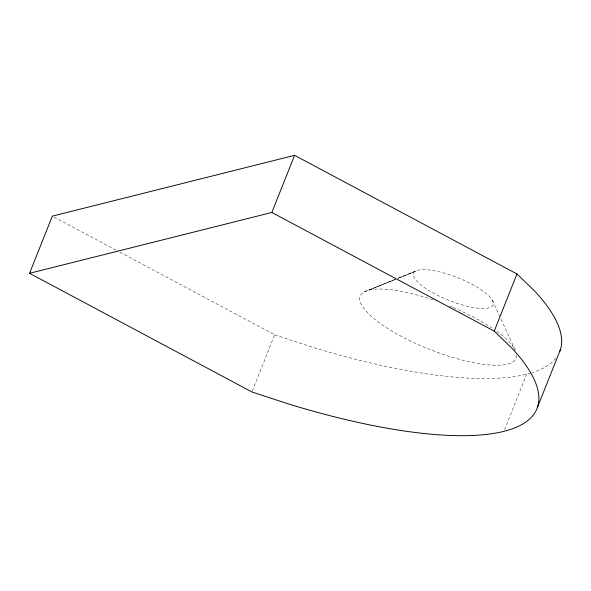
<?xml version="1.0" encoding="UTF-8"?>
<svg xmlns="http://www.w3.org/2000/svg" width="591" height="591" viewBox="0 0 591 591"><rect width="100%" height="100%" fill="white"/><g stroke="black" fill="none" stroke-linecap="round" stroke-linejoin="round"><path stroke-width="0.44" stroke-dasharray="2.96 2.22" d="M252.268 391.102L274.667 334.809L117.506 250.909M504.603 429.65L526.662 374.214M395.01 279.477L368.85 290.159L394.914 279.602M398.386 278.095L416.95 270.515M398.275 278.243L415.096 271.432L397.994 278.295M364.647 291.681L397.137 278.642M274.667 334.809L311.509 346.902A320.728 91.095 21.7 0 0 531.346 372.914M53.98 217.008L116.686 250.481M492.296 300.206L499.535 315.986M501.057 319.31L515.167 350.035M555.784 358.235A320.728 91.095 21.7 0 1 532.247 372.633M516.637 355.413A83.915 23.832 21.7 0 1 439.268 353.026A83.915 23.832 21.7 0 1 359.727 299.445A83.915 23.832 21.7 0 1 435.36 300.656M449.862 306.168A83.915 23.832 21.7 0 1 452.403 307.217M453.238 307.579A83.915 23.832 21.7 0 1 491.631 327.798M496.662 331.285A83.915 23.832 21.7 0 1 515.249 350.212M427.884 289.878A42.766 12.145 21.7 0 0 492.761 305.444A42.766 12.145 21.7 0 0 439.335 271.823A42.766 12.145 21.7 0 0 427.884 289.878"/><path stroke-width="0.89" d="M29.55 273.301L271.853 212.472L494.231 331.13L511.784 348.062A320.728 91.095 21.7 0 1 288.77 404.045L251.929 391.959L29.55 273.301L52.355 216.136L294.591 155.33L516.97 273.98L534.53 290.912A320.728 91.095 21.7 0 1 559.707 351.549M271.853 212.472L294.591 155.33M494.231 331.13L516.97 273.98M537.544 407.096L560.29 349.953"/></g></svg>
